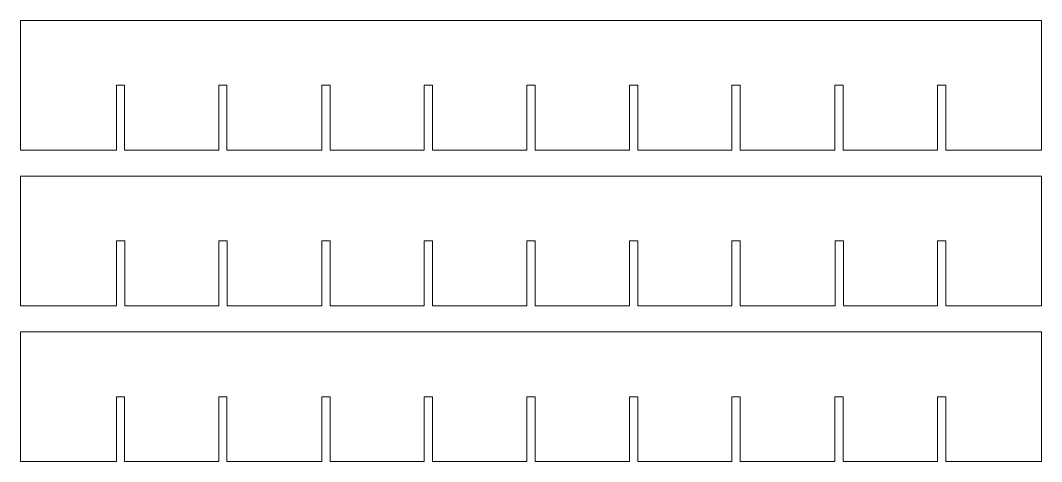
# Model space of a CAD drawing. Header units: millimetres. Extents: x -2444 to 3336, y -980 to 1690.
# Drawn here: x 2109 to 2502.4, y 860.1 to 1030.3 of the extents above; entities that cross this region are included whole.
import ezdxf

# ---------------------------------------------------------------- set-up
doc = ezdxf.new("R2010")
doc.units = ezdxf.units.MM
doc.header["$MEASUREMENT"] = 0
doc.layers.add('Camada 1', color=7, linetype='Continuous')

msp = doc.modelspace()

# ---------------------------------------------------------------- linework, layer by layer
at = {"layer": 'Camada 1', "color": 250, "lineweight": 9}
for points in [[(2422.7941, 980.3021), (2422.7941, 980.3021), (2386.2399, 980.3021), (2386.2399, 980.3021), (2386.2399, 980.3021), (2386.2399, 980.3021), (2386.2399, 1005.3142), (2386.2399, 1005.3142), (2386.2399, 1005.3142), (2386.2399, 1005.3142), (2383.0399, 1005.3142), (2383.0399, 1005.3142), (2383.0399, 1005.3142), (2383.0399, 1005.3142), (2383.0399, 980.3021), (2383.0399, 980.3021), (2383.0399, 980.3021), (2383.0399, 980.3021), (2346.8164, 980.3021), (2346.8164, 980.3021), (2346.8164, 980.3021), (2346.8164, 980.3021), (2346.8164, 1005.3142), (2346.8164, 1005.3142), (2346.8164, 1005.3142), (2346.8164, 1005.3142), (2343.6164, 1005.3142), (2343.6164, 1005.3142), (2343.6164, 1005.3142), (2343.6164, 1005.3142), (2343.6164, 980.3021), (2343.6164, 980.3021), (2343.6164, 980.3021), (2343.6164, 980.3021), (2307.3052, 980.3021), (2307.3052, 980.3021), (2307.3052, 980.3021), (2307.3052, 980.3021), (2307.3052, 1005.3142), (2307.3052, 1005.3142), (2307.3052, 1005.3142), (2307.3052, 1005.3142), (2304.1052, 1005.3142), (2304.1052, 1005.3142), (2304.1052, 1005.3142), (2304.1052, 1005.3142), (2304.1052, 980.3021), (2304.1052, 980.3021), (2304.1052, 980.3021), (2304.1052, 980.3021), (2267.7718, 980.3021), (2267.7718, 980.3021), (2267.7718, 980.3021), (2267.7718, 980.3021), (2267.7718, 1005.3142), (2267.7718, 1005.3142), (2267.7718, 1005.3142), (2267.7718, 1005.3142), (2264.5718, 1005.3142), (2264.5718, 1005.3142), (2264.5718, 1005.3142), (2264.5718, 1005.3142), (2264.5718, 980.302), (2264.5718, 980.302), (2264.5718, 980.302), (2264.5718, 980.302), (2228.31, 980.3021), (2228.31, 980.3021), (2228.31, 980.3021), (2228.31, 980.3021), (2228.31, 1005.3142), (2228.31, 1005.3142), (2228.31, 1005.3142), (2228.31, 1005.3142), (2225.11, 1005.3142), (2225.11, 1005.3142), (2225.11, 1005.3142), (2225.11, 1005.3142), (2225.11, 980.302), (2225.11, 980.302), (2225.11, 980.302), (2225.11, 980.302), (2188.6094, 980.3021), (2188.6094, 980.3021), (2188.6094, 980.3021), (2188.6094, 980.3021), (2188.6094, 1005.3142), (2188.6094, 1005.3142), (2188.6094, 1005.3142), (2188.6094, 1005.3142), (2185.4094, 1005.3142), (2185.4094, 1005.3142), (2185.4094, 1005.3142), (2185.4094, 1005.3142), (2185.4094, 980.3021), (2185.4094, 980.3021), (2185.4094, 980.3021), (2185.4094, 980.3021), (2149.1894, 980.3021), (2149.1894, 980.3021), (2149.1894, 980.3021), (2149.1894, 980.3021), (2149.1894, 1005.3142), (2149.1894, 1005.3142), (2149.1894, 1005.3142), (2149.1894, 1005.3142), (2145.9894, 1005.3142), (2145.9894, 1005.3142), (2145.9894, 1005.3142), (2145.9894, 1005.3142), (2145.9894, 980.3021), (2145.9894, 980.3021), (2145.9894, 980.3021), (2145.9894, 980.3021), (2109.0457, 980.3021), (2109.0457, 980.3021), (2109.0457, 980.3021), (2109.0457, 980.3021), (2109.0391, 1030.3256), (2109.0391, 1030.3256), (2109.0391, 1030.3256), (2109.0391, 1030.3256), (2502.3483, 1030.3021), (2502.3483, 1030.3021), (2502.3483, 1030.3021), (2502.3483, 1030.3021), (2502.3552, 980.3021), (2502.3552, 980.3021), (2502.3552, 980.3021), (2502.3552, 980.3021), (2465.5059, 980.3021), (2465.5059, 980.3021), (2465.5059, 980.3021), (2465.5059, 980.3021), (2465.5059, 1005.3142), (2465.5059, 1005.3142), (2465.5059, 1005.3142), (2465.5059, 1005.3142), (2462.3059, 1005.3142), (2462.3059, 1005.3142), (2462.3059, 1005.3142), (2462.3059, 1005.3142), (2462.3059, 980.302), (2462.3059, 980.302), (2462.3059, 980.302), (2462.3059, 980.302), (2425.9941, 980.3021), (2425.9941, 980.3021), (2425.9941, 980.3021), (2425.9941, 980.3021), (2425.9941, 1005.3142), (2425.9941, 1005.3142), (2425.9941, 1005.3142), (2425.9941, 1005.3142), (2422.7941, 1005.3142), (2422.7941, 1005.3142), (2422.7941, 1005.3142), (2422.7941, 1005.3142), (2422.7941, 980.3021), (2422.7941, 980.3021)], [(2422.847, 920.2281), (2422.847, 920.2281), (2386.2928, 920.2281), (2386.2928, 920.2281), (2386.2928, 920.2281), (2386.2928, 920.2281), (2386.2928, 945.2402), (2386.2928, 945.2402), (2386.2928, 945.2402), (2386.2928, 945.2402), (2383.0928, 945.2402), (2383.0928, 945.2402), (2383.0928, 945.2402), (2383.0928, 945.2402), (2383.0928, 920.2281), (2383.0928, 920.2281), (2383.0928, 920.2281), (2383.0928, 920.2281), (2346.8693, 920.2281), (2346.8693, 920.2281), (2346.8693, 920.2281), (2346.8693, 920.2281), (2346.8693, 945.2402), (2346.8693, 945.2402), (2346.8693, 945.2402), (2346.8693, 945.2402), (2343.6693, 945.2402), (2343.6693, 945.2402), (2343.6693, 945.2402), (2343.6693, 945.2402), (2343.6693, 920.2281), (2343.6693, 920.2281), (2343.6693, 920.2281), (2343.6693, 920.2281), (2307.3581, 920.2281), (2307.3581, 920.2281), (2307.3581, 920.2281), (2307.3581, 920.2281), (2307.3581, 945.2402), (2307.3581, 945.2402), (2307.3581, 945.2402), (2307.3581, 945.2402), (2304.1581, 945.2402), (2304.1581, 945.2402), (2304.1581, 945.2402), (2304.1581, 945.2402), (2304.1581, 920.2281), (2304.1581, 920.2281), (2304.1581, 920.2281), (2304.1581, 920.2281), (2267.8247, 920.2281), (2267.8247, 920.2281), (2267.8247, 920.2281), (2267.8247, 920.2281), (2267.8247, 945.2402), (2267.8247, 945.2402), (2267.8247, 945.2402), (2267.8247, 945.2402), (2264.6247, 945.2402), (2264.6247, 945.2402), (2264.6247, 945.2402), (2264.6247, 945.2402), (2264.6247, 920.228), (2264.6247, 920.228), (2264.6247, 920.228), (2264.6247, 920.228), (2228.3629, 920.2281), (2228.3629, 920.2281), (2228.3629, 920.2281), (2228.3629, 920.2281), (2228.3629, 945.2402), (2228.3629, 945.2402), (2228.3629, 945.2402), (2228.3629, 945.2402), (2225.1629, 945.2402), (2225.1629, 945.2402), (2225.1629, 945.2402), (2225.1629, 945.2402), (2225.1629, 920.228), (2225.1629, 920.228), (2225.1629, 920.228), (2225.1629, 920.228), (2188.6623, 920.2281), (2188.6623, 920.2281), (2188.6623, 920.2281), (2188.6623, 920.2281), (2188.6623, 945.2402), (2188.6623, 945.2402), (2188.6623, 945.2402), (2188.6623, 945.2402), (2185.4623, 945.2402), (2185.4623, 945.2402), (2185.4623, 945.2402), (2185.4623, 945.2402), (2185.4623, 920.2281), (2185.4623, 920.2281), (2185.4623, 920.2281), (2185.4623, 920.2281), (2149.2423, 920.2281), (2149.2423, 920.2281), (2149.2423, 920.2281), (2149.2423, 920.2281), (2149.2423, 945.2402), (2149.2423, 945.2402), (2149.2423, 945.2402), (2149.2423, 945.2402), (2146.0423, 945.2402), (2146.0423, 945.2402), (2146.0423, 945.2402), (2146.0423, 945.2402), (2146.0423, 920.2281), (2146.0423, 920.2281), (2146.0423, 920.2281), (2146.0423, 920.2281), (2109.0986, 920.2281), (2109.0986, 920.2281), (2109.0986, 920.2281), (2109.0986, 920.2281), (2109.092, 970.2516), (2109.092, 970.2516), (2109.092, 970.2516), (2109.092, 970.2516), (2502.4012, 970.2281), (2502.4012, 970.2281), (2502.4012, 970.2281), (2502.4012, 970.2281), (2502.4081, 920.2281), (2502.4081, 920.2281), (2502.4081, 920.2281), (2502.4081, 920.2281), (2465.5588, 920.2281), (2465.5588, 920.2281), (2465.5588, 920.2281), (2465.5588, 920.2281), (2465.5588, 945.2402), (2465.5588, 945.2402), (2465.5588, 945.2402), (2465.5588, 945.2402), (2462.3588, 945.2402), (2462.3588, 945.2402), (2462.3588, 945.2402), (2462.3588, 945.2402), (2462.3588, 920.228), (2462.3588, 920.228), (2462.3588, 920.228), (2462.3588, 920.228), (2426.047, 920.2281), (2426.047, 920.2281), (2426.047, 920.2281), (2426.047, 920.2281), (2426.047, 945.2402), (2426.047, 945.2402), (2426.047, 945.2402), (2426.047, 945.2402), (2422.847, 945.2402), (2422.847, 945.2402), (2422.847, 945.2402), (2422.847, 945.2402), (2422.847, 920.2281), (2422.847, 920.2281)], [(2422.7941, 860.1415), (2422.7941, 860.1415), (2386.2399, 860.1415), (2386.2399, 860.1415), (2386.2399, 860.1415), (2386.2399, 860.1415), (2386.2399, 885.1536), (2386.2399, 885.1536), (2386.2399, 885.1536), (2386.2399, 885.1536), (2383.0399, 885.1536), (2383.0399, 885.1536), (2383.0399, 885.1536), (2383.0399, 885.1536), (2383.0399, 860.1415), (2383.0399, 860.1415), (2383.0399, 860.1415), (2383.0399, 860.1415), (2346.8164, 860.1415), (2346.8164, 860.1415), (2346.8164, 860.1415), (2346.8164, 860.1415), (2346.8164, 885.1536), (2346.8164, 885.1536), (2346.8164, 885.1536), (2346.8164, 885.1536), (2343.6164, 885.1536), (2343.6164, 885.1536), (2343.6164, 885.1536), (2343.6164, 885.1536), (2343.6164, 860.1415), (2343.6164, 860.1415), (2343.6164, 860.1415), (2343.6164, 860.1415), (2307.3052, 860.1415), (2307.3052, 860.1415), (2307.3052, 860.1415), (2307.3052, 860.1415), (2307.3052, 885.1536), (2307.3052, 885.1536), (2307.3052, 885.1536), (2307.3052, 885.1536), (2304.1052, 885.1536), (2304.1052, 885.1536), (2304.1052, 885.1536), (2304.1052, 885.1536), (2304.1052, 860.1415), (2304.1052, 860.1415), (2304.1052, 860.1415), (2304.1052, 860.1415), (2267.7718, 860.1415), (2267.7718, 860.1415), (2267.7718, 860.1415), (2267.7718, 860.1415), (2267.7718, 885.1536), (2267.7718, 885.1536), (2267.7718, 885.1536), (2267.7718, 885.1536), (2264.5718, 885.1536), (2264.5718, 885.1536), (2264.5718, 885.1536), (2264.5718, 885.1536), (2264.5718, 860.1414), (2264.5718, 860.1414), (2264.5718, 860.1414), (2264.5718, 860.1414), (2228.31, 860.1415), (2228.31, 860.1415), (2228.31, 860.1415), (2228.31, 860.1415), (2228.31, 885.1536), (2228.31, 885.1536), (2228.31, 885.1536), (2228.31, 885.1536), (2225.11, 885.1536), (2225.11, 885.1536), (2225.11, 885.1536), (2225.11, 885.1536), (2225.11, 860.1414), (2225.11, 860.1414), (2225.11, 860.1414), (2225.11, 860.1414), (2188.6094, 860.1415), (2188.6094, 860.1415), (2188.6094, 860.1415), (2188.6094, 860.1415), (2188.6094, 885.1536), (2188.6094, 885.1536), (2188.6094, 885.1536), (2188.6094, 885.1536), (2185.4094, 885.1536), (2185.4094, 885.1536), (2185.4094, 885.1536), (2185.4094, 885.1536), (2185.4094, 860.1415), (2185.4094, 860.1415), (2185.4094, 860.1415), (2185.4094, 860.1415), (2149.1894, 860.1415), (2149.1894, 860.1415), (2149.1894, 860.1415), (2149.1894, 860.1415), (2149.1894, 885.1536), (2149.1894, 885.1536), (2149.1894, 885.1536), (2149.1894, 885.1536), (2145.9894, 885.1536), (2145.9894, 885.1536), (2145.9894, 885.1536), (2145.9894, 885.1536), (2145.9894, 860.1415), (2145.9894, 860.1415), (2145.9894, 860.1415), (2145.9894, 860.1415), (2109.0457, 860.1415), (2109.0457, 860.1415), (2109.0457, 860.1415), (2109.0457, 860.1415), (2109.0391, 910.165), (2109.0391, 910.165), (2109.0391, 910.165), (2109.0391, 910.165), (2502.3483, 910.1415), (2502.3483, 910.1415), (2502.3483, 910.1415), (2502.3483, 910.1415), (2502.3552, 860.1415), (2502.3552, 860.1415), (2502.3552, 860.1415), (2502.3552, 860.1415), (2465.5059, 860.1415), (2465.5059, 860.1415), (2465.5059, 860.1415), (2465.5059, 860.1415), (2465.5059, 885.1536), (2465.5059, 885.1536), (2465.5059, 885.1536), (2465.5059, 885.1536), (2462.3059, 885.1536), (2462.3059, 885.1536), (2462.3059, 885.1536), (2462.3059, 885.1536), (2462.3059, 860.1414), (2462.3059, 860.1414), (2462.3059, 860.1414), (2462.3059, 860.1414), (2425.9941, 860.1415), (2425.9941, 860.1415), (2425.9941, 860.1415), (2425.9941, 860.1415), (2425.9941, 885.1536), (2425.9941, 885.1536), (2425.9941, 885.1536), (2425.9941, 885.1536), (2422.7941, 885.1536), (2422.7941, 885.1536), (2422.7941, 885.1536), (2422.7941, 885.1536), (2422.7941, 860.1415), (2422.7941, 860.1415)]]:
    msp.add_open_spline(points, degree=3, knots=[0, 0, 0, 0, 0.02439024, 0.02439024, 0.02439024, 0.02439024, 0.04878049, 0.04878049, 0.04878049, 0.04878049, 0.07317073, 0.07317073, 0.07317073, 0.07317073, 0.09756098, 0.09756098, 0.09756098, 0.09756098, 0.12195122, 0.12195122, 0.12195122, 0.12195122, 0.14634146, 0.14634146, 0.14634146, 0.14634146, 0.17073171, 0.17073171, 0.17073171, 0.17073171, 0.19512195, 0.19512195, 0.19512195, 0.19512195, 0.2195122, 0.2195122, 0.2195122, 0.2195122, 0.24390244, 0.24390244, 0.24390244, 0.24390244, 0.26829268, 0.26829268, 0.26829268, 0.26829268, 0.29268293, 0.29268293, 0.29268293, 0.29268293, 0.31707317, 0.31707317, 0.31707317, 0.31707317, 0.34146341, 0.34146341, 0.34146341, 0.34146341, 0.36585366, 0.36585366, 0.36585366, 0.36585366, 0.3902439, 0.3902439, 0.3902439, 0.3902439, 0.41463415, 0.41463415, 0.41463415, 0.41463415, 0.43902439, 0.43902439, 0.43902439, 0.43902439, 0.46341463, 0.46341463, 0.46341463, 0.46341463, 0.48780488, 0.48780488, 0.48780488, 0.48780488, 0.51219512, 0.51219512, 0.51219512, 0.51219512, 0.53658537, 0.53658537, 0.53658537, 0.53658537, 0.56097561, 0.56097561, 0.56097561, 0.56097561, 0.58536585, 0.58536585, 0.58536585, 0.58536585, 0.6097561, 0.6097561, 0.6097561, 0.6097561, 0.63414634, 0.63414634, 0.63414634, 0.63414634, 0.65853659, 0.65853659, 0.65853659, 0.65853659, 0.68292683, 0.68292683, 0.68292683, 0.68292683, 0.70731707, 0.70731707, 0.70731707, 0.70731707, 0.73170732, 0.73170732, 0.73170732, 0.73170732, 0.75609756, 0.75609756, 0.75609756, 0.75609756, 0.7804878, 0.7804878, 0.7804878, 0.7804878, 0.80487805, 0.80487805, 0.80487805, 0.80487805, 0.82926829, 0.82926829, 0.82926829, 0.82926829, 0.85365854, 0.85365854, 0.85365854, 0.85365854, 0.87804878, 0.87804878, 0.87804878, 0.87804878, 0.90243902, 0.90243902, 0.90243902, 0.90243902, 0.92682927, 0.92682927, 0.92682927, 0.92682927, 0.95121951, 0.95121951, 0.95121951, 0.95121951, 1, 1, 1, 1], dxfattribs=at)

doc.saveas('drawing.dxf')
